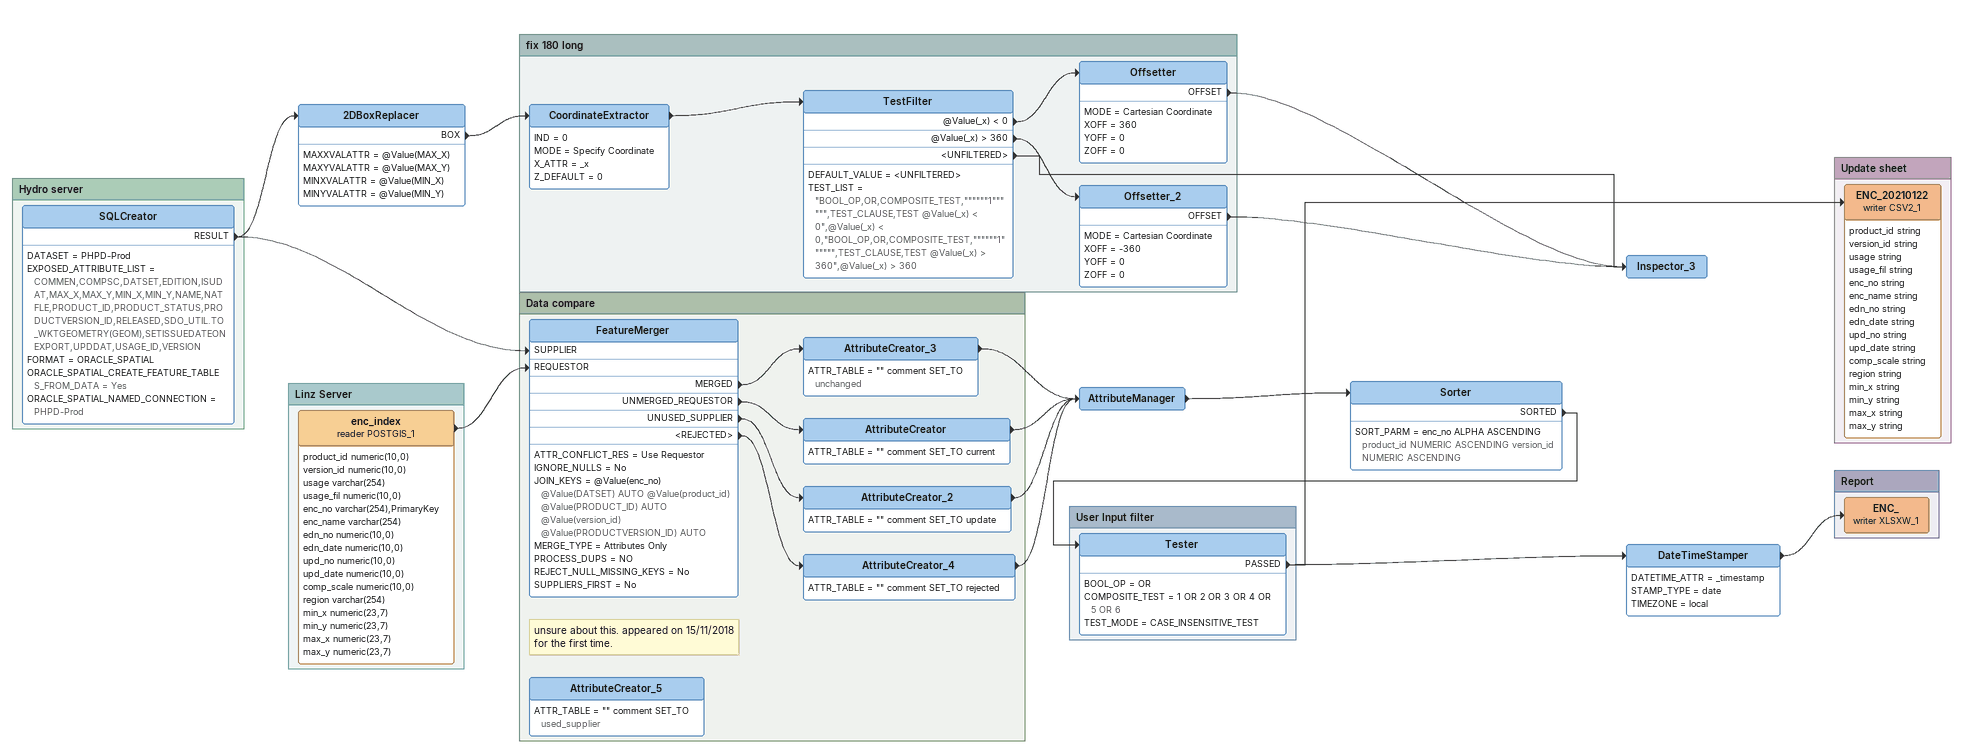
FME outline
2DBoxReplacer
    MAXXVALATTR = @Value(MAX_X)
    MAXYVALATTR = @Value(MAX_Y)
    MINXVALATTR = @Value(MIN_X)
    MINYVALATTR = @Value(MIN_Y)
    BOX -> CoordinateExtractor
Inspector_3
AttributeManager
    -> Sorter
Sorter
    SORT_PARM = enc_no ALPHA ASCENDING product_id NUMERIC ASCENDING version_id NUMERIC ASCENDING
    SORTED -> Tester
DateTimeStamper
    DATETIME_ATTR = _timestamp
    STAMP_TYPE = date
    TIMEZONE = local
    -> ENC_ (writer XLSXW_1)

Bookmark: Hydro server
SQLCreator
    DATASET = PHPD-Prod
    EXPOSED_ATTRIBUTE_LIST = COMMEN,COMPSC,DATSET,EDITION,ISUDAT,MAX_X,MAX_Y,MIN_X,MIN_Y,NAME,NATFLE,PRODUCT_ID,PRODUCT_STATUS,PRODUCTVERSION_ID,RELEASED,SDO_UTIL.TO_WKTGEOMETRY(GEOM),SETISSUEDATEONEXPORT,UPDDAT,USAGE_ID,VERSION
    FORMAT = ORACLE_SPATIAL
    ORACLE_SPATIAL_CREATE_FEATURE_TABLES_FROM_DATA = Yes
    ORACLE_SPATIAL_NAMED_CONNECTION = PHPD-Prod
    RESULT -> 2DBoxReplacer
    RESULT -> FeatureMerger [SUPPLIER]

Bookmark: fix 180 long
CoordinateExtractor
    IND = 0
    MODE = Specify Coordinate
    X_ATTR = _x
    Z_DEFAULT = 0
    -> TestFilter
TestFilter
    DEFAULT_VALUE = <UNFILTERED>
    TEST_LIST = "BOOL_OP,OR,COMPOSITE_TEST,""""""1"""""",TEST_CLAUSE,TEST @Value(_x) < 0",@Value(_x) < 0,"BOOL_OP,OR,COMPOSITE_TEST,""""""1"""""",TEST_CLAUSE,TEST @Value(_x) > 360",@Value(_x) > 360
    @Value(_x) < 0 -> Offsetter
    @Value(_x) > 360 -> Offsetter_2
    <UNFILTERED> -> Inspector_3
Offsetter
    MODE = Cartesian Coordinate
    XOFF = 360
    YOFF = 0
    ZOFF = 0
    OFFSET -> Inspector_3
Offsetter_2
    MODE = Cartesian Coordinate
    XOFF = -360
    YOFF = 0
    ZOFF = 0
    OFFSET -> Inspector_3

Bookmark: Linz Server
enc_index (reader POSTGIS_1)
    attributes: product_id numeric(10,0), version_id numeric(10,0), usage varchar(254), usage_fil numeric(10,0), enc_no varchar(254),PrimaryKey, enc_name varchar(254), edn_no numeric(10,0), edn_date numeric(10,0), upd_no numeric(10,0), upd_date numeric(10,0), comp_scale numeric(10,0), region varchar(254), min_x numeric(23,7), min_y numeric(23,7), max_x numeric(23,7), max_y numeric(23,7)
    -> FeatureMerger [REQUESTOR]

Bookmark: Data compare
FeatureMerger
    ATTR_CONFLICT_RES = Use Requestor
    IGNORE_NULLS = No
    JOIN_KEYS = @Value(enc_no) @Value(DATSET) AUTO @Value(product_id) @Value(PRODUCT_ID) AUTO @Value(version_id) @Value(PRODUCTVERSION_ID) AUTO
    MERGE_TYPE = Attributes Only
    PROCESS_DUPS = NO
    REJECT_NULL_MISSING_KEYS = No
    SUPPLIERS_FIRST = No
    MERGED -> AttributeCreator_3
    UNMERGED_REQUESTOR -> AttributeCreator
    UNUSED_SUPPLIER -> AttributeCreator_2
    <REJECTED> -> AttributeCreator_4
AttributeCreator_3
    ATTR_TABLE = "" comment SET_TO unchanged
    -> AttributeManager
AttributeCreator
    ATTR_TABLE = "" comment SET_TO current
    -> AttributeManager
AttributeCreator_2
    ATTR_TABLE = "" comment SET_TO update
    -> AttributeManager
AttributeCreator_4
    ATTR_TABLE = "" comment SET_TO rejected
    -> AttributeManager
Note: unsure about this. appeared on 15/11/2018 for the first time.
AttributeCreator_5
    ATTR_TABLE = "" comment SET_TO used_supplier

Bookmark: User Input filter
Tester
    BOOL_OP = OR
    COMPOSITE_TEST = 1 OR 2 OR 3 OR 4 OR 5 OR 6
    TEST_MODE = CASE_INSENSITIVE_TEST
    PASSED -> ENC_20210122 (writer CSV2_1)
    PASSED -> DateTimeStamper

Bookmark: Update sheet
ENC_20210122 (writer CSV2_1)
    attributes: product_id string, version_id string, usage string, usage_fil string, enc_no string, enc_name string, edn_no string, edn_date string, upd_no string, upd_date string, comp_scale string, region string, min_x string, min_y string, max_x string, max_y string

Bookmark: Report
ENC_ (writer XLSXW_1)
